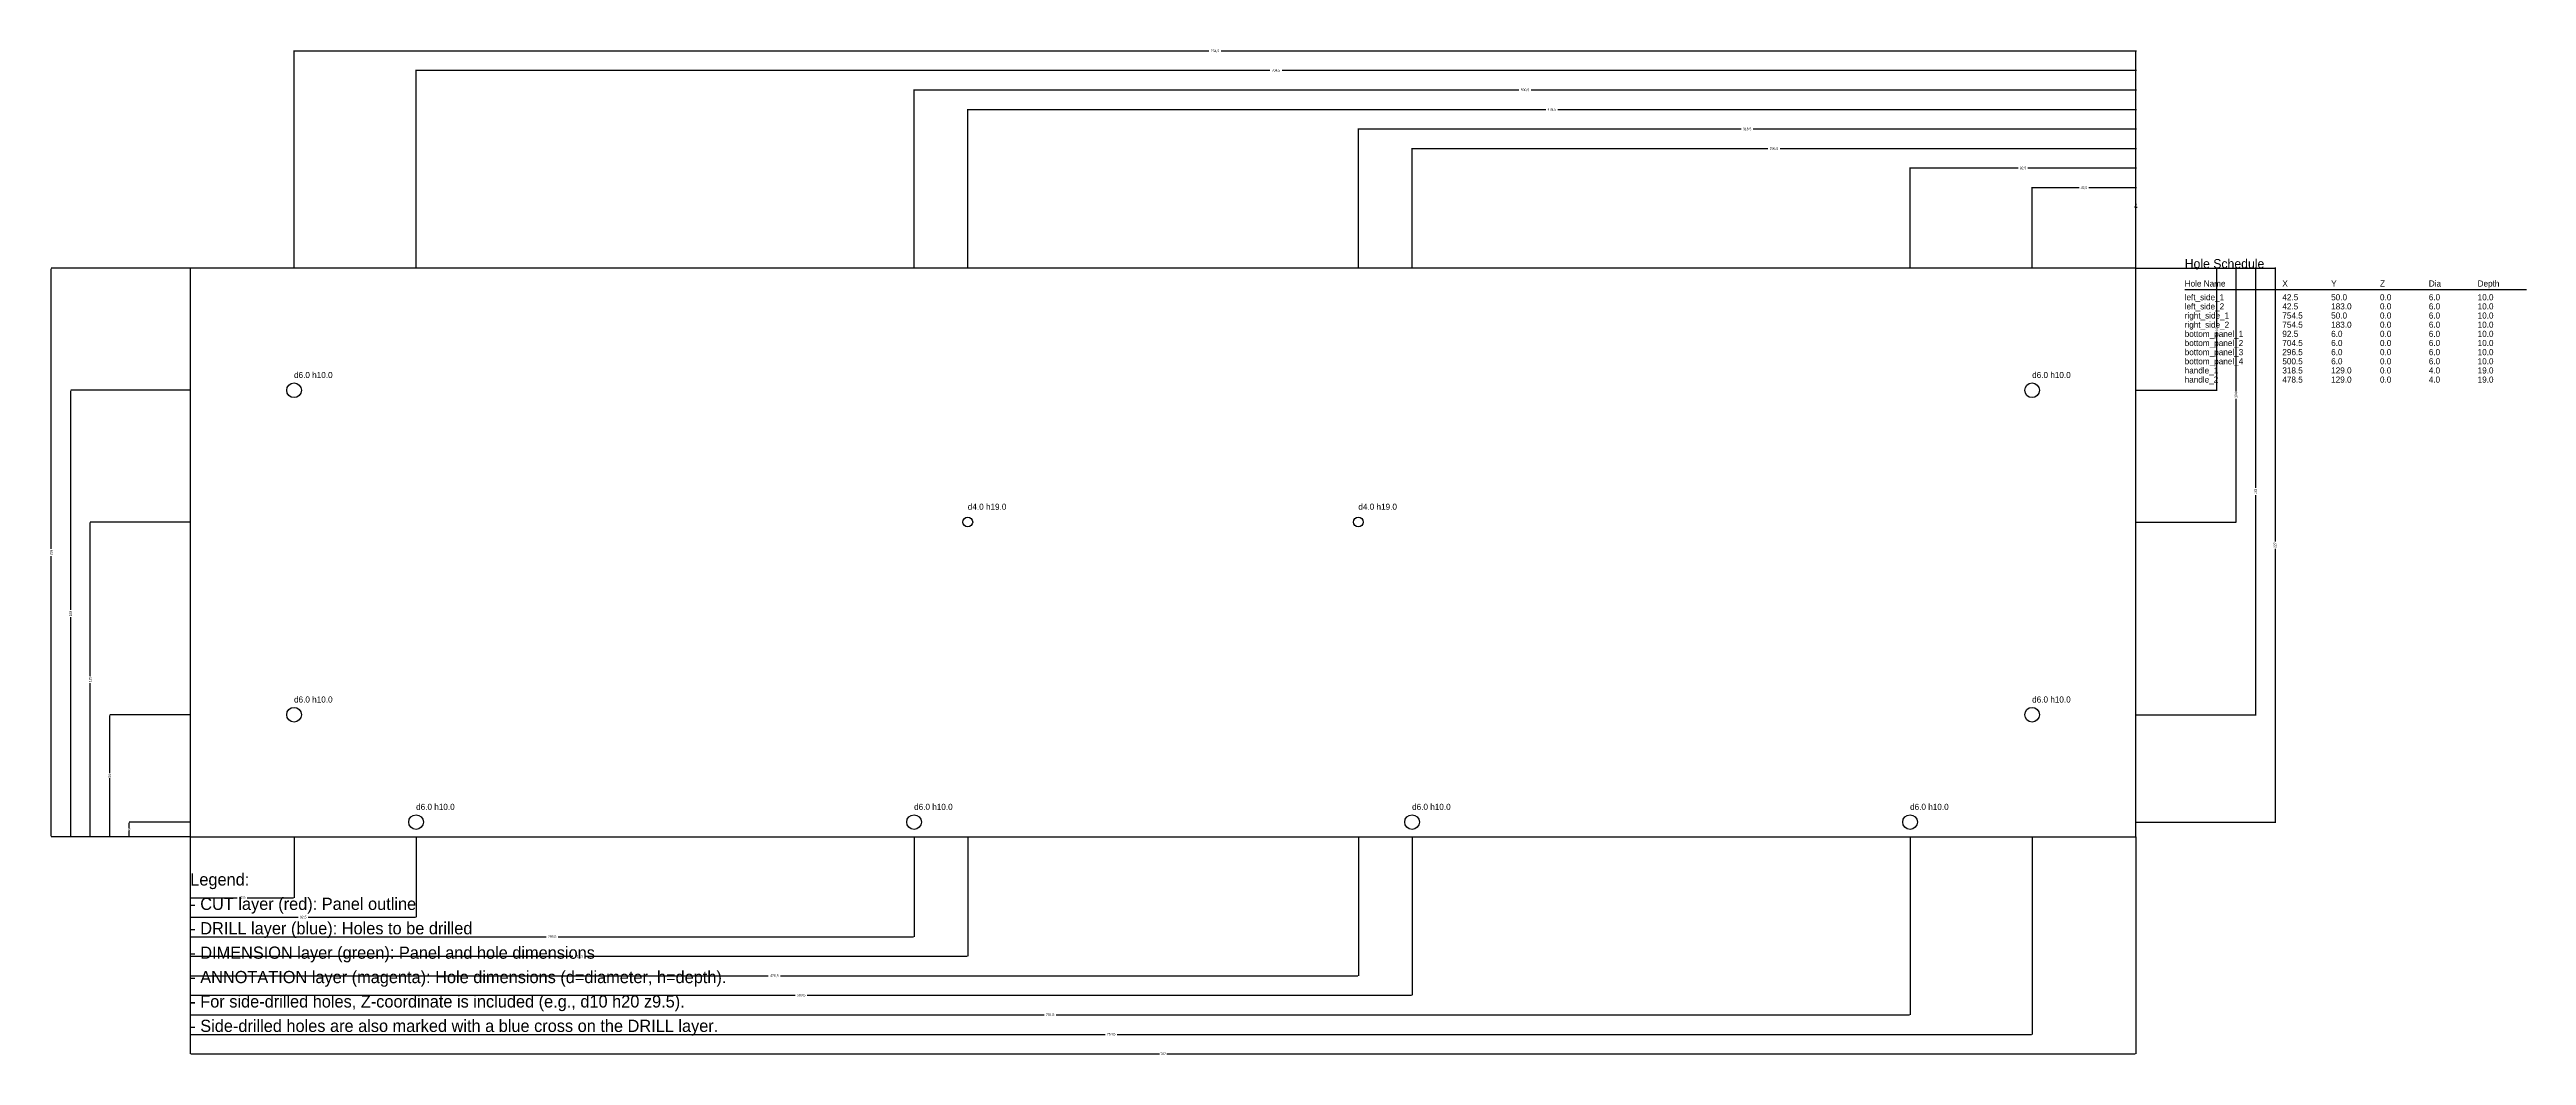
# Model space of a CAD drawing. Header units: millimetres. Extents: x -58 to 957, y -90 to 323.
import ezdxf

# ---------------------------------------------------------------- set-up
doc = ezdxf.new("R2010")
doc.units = ezdxf.units.MM
for name, color, linetype in [('ANNOTATION', 6, 'CONTINUOUS'), ('CUT', 1, 'CONTINUOUS'), ('DIMENSION', 3, 'CONTINUOUS'), ('DRILL', 5, 'CONTINUOUS')]:
    doc.layers.add(name, color=color, linetype=linetype)
doc.dimstyles.get("Standard").update_dxf_attribs({"dimtxt": 2.5, "dimasz": 2.5, "dimexe": 1.25, "dimexo": 0.625, "dimtad": 1, "dimcen": 2.5, "dimazin": 3, "dimtfac": 1, "dimtmove": 0, "dimatfit": 3})

# ---------------------------------------------------------------- blocks, each defined once
blk = doc.blocks.new('_CLOSEDFILLED')
at = {"color": 0, "linetype": 'BYBLOCK'}
blk.add_solid([(-1, 0.2), (0, 0), (-1, -0.2)], dxfattribs=at)
blk = doc.blocks.new('*D1')
for p, q in [((0, 0), (0, -25)), ((42.5, 0), (42.5, -25)), ((0.25, -25), (19.25, -25)), ((23.25, -25), (42.25, -25))]:
    blk.add_line(p, q)
at = {"layer": 'Defpoints'}
for p in [(0, 0), (42.5, 0), (0, -25)]:
    blk.add_point(p, dxfattribs=at)
at = {"layer": 'DIMENSION', "xscale": 0.25, "yscale": 0.25, "rotation": 180}
blk.add_blockref('_CLOSEDFILLED', (0, -25), dxfattribs=at)
at = {"layer": 'DIMENSION', "xscale": 0.25, "yscale": 0.25}
blk.add_blockref('_CLOSEDFILLED', (42.5, -25), dxfattribs=at)
at = {"layer": 'DIMENSION', "insert": (21.25, -25), "char_height": 1, "attachment_point": 5}
blk.add_mtext('42,5', dxfattribs=at)
blk = doc.blocks.new('*D2')
for p, q in [((0, 0), (0, -33)), ((92.5, 0), (92.5, -33)), ((0.25, -33), (44.25, -33)), ((48.25, -33), (92.25, -33))]:
    blk.add_line(p, q)
at = {"layer": 'Defpoints'}
for p in [(0, 0), (92.5, 0), (0, -33)]:
    blk.add_point(p, dxfattribs=at)
at = {"layer": 'DIMENSION', "xscale": 0.25, "yscale": 0.25, "rotation": 180}
blk.add_blockref('_CLOSEDFILLED', (0, -33), dxfattribs=at)
at = {"layer": 'DIMENSION', "xscale": 0.25, "yscale": 0.25}
blk.add_blockref('_CLOSEDFILLED', (92.5, -33), dxfattribs=at)
at = {"layer": 'DIMENSION', "insert": (46.25, -33), "char_height": 1, "attachment_point": 5}
blk.add_mtext('92,5', dxfattribs=at)
blk = doc.blocks.new('*D3')
for p, q in [((0, 0), (0, -41)), ((296.5, 0), (296.5, -41)), ((0.25, -41), (145.75, -41)), ((150.75, -41), (296.25, -41))]:
    blk.add_line(p, q)
at = {"layer": 'Defpoints'}
for p in [(0, 0), (296.5, 0), (0, -41)]:
    blk.add_point(p, dxfattribs=at)
at = {"layer": 'DIMENSION', "xscale": 0.25, "yscale": 0.25, "rotation": 180}
blk.add_blockref('_CLOSEDFILLED', (0, -41), dxfattribs=at)
at = {"layer": 'DIMENSION', "xscale": 0.25, "yscale": 0.25}
blk.add_blockref('_CLOSEDFILLED', (296.5, -41), dxfattribs=at)
at = {"layer": 'DIMENSION', "insert": (148.25, -41), "char_height": 1, "attachment_point": 5}
blk.add_mtext('296,5', dxfattribs=at)
blk = doc.blocks.new('*D4')
for p, q in [((0, 0), (0, -49)), ((318.5, 0), (318.5, -49)), ((0.25, -49), (156.75, -49)), ((161.75, -49), (318.25, -49))]:
    blk.add_line(p, q)
at = {"layer": 'Defpoints'}
for p in [(0, 0), (318.5, 0), (0, -49)]:
    blk.add_point(p, dxfattribs=at)
at = {"layer": 'DIMENSION', "xscale": 0.25, "yscale": 0.25, "rotation": 180}
blk.add_blockref('_CLOSEDFILLED', (0, -49), dxfattribs=at)
at = {"layer": 'DIMENSION', "xscale": 0.25, "yscale": 0.25}
blk.add_blockref('_CLOSEDFILLED', (318.5, -49), dxfattribs=at)
at = {"layer": 'DIMENSION', "insert": (159.25, -49), "char_height": 1, "attachment_point": 5}
blk.add_mtext('318,5', dxfattribs=at)
blk = doc.blocks.new('*D5')
for p, q in [((0, 0), (0, -57)), ((478.5, 0), (478.5, -57)), ((0.25, -57), (236.75, -57)), ((241.75, -57), (478.25, -57))]:
    blk.add_line(p, q)
at = {"layer": 'Defpoints'}
for p in [(0, 0), (478.5, 0), (0, -57)]:
    blk.add_point(p, dxfattribs=at)
at = {"layer": 'DIMENSION', "xscale": 0.25, "yscale": 0.25, "rotation": 180}
blk.add_blockref('_CLOSEDFILLED', (0, -57), dxfattribs=at)
at = {"layer": 'DIMENSION', "xscale": 0.25, "yscale": 0.25}
blk.add_blockref('_CLOSEDFILLED', (478.5, -57), dxfattribs=at)
at = {"layer": 'DIMENSION', "insert": (239.25, -57), "char_height": 1, "attachment_point": 5}
blk.add_mtext('478,5', dxfattribs=at)
blk = doc.blocks.new('*D6')
for p, q in [((0, 0), (0, -65)), ((500.5, 0), (500.5, -65)), ((0.25, -65), (247.75, -65)), ((252.75, -65), (500.25, -65))]:
    blk.add_line(p, q)
at = {"layer": 'Defpoints'}
for p in [(0, 0), (500.5, 0), (0, -65)]:
    blk.add_point(p, dxfattribs=at)
at = {"layer": 'DIMENSION', "xscale": 0.25, "yscale": 0.25, "rotation": 180}
blk.add_blockref('_CLOSEDFILLED', (0, -65), dxfattribs=at)
at = {"layer": 'DIMENSION', "xscale": 0.25, "yscale": 0.25}
blk.add_blockref('_CLOSEDFILLED', (500.5, -65), dxfattribs=at)
at = {"layer": 'DIMENSION', "insert": (250.25, -65), "char_height": 1, "attachment_point": 5}
blk.add_mtext('500,5', dxfattribs=at)
blk = doc.blocks.new('*D7')
for p, q in [((0, 0), (0, -73)), ((704.5, 0), (704.5, -73)), ((0.25, -73), (349.75, -73)), ((354.75, -73), (704.25, -73))]:
    blk.add_line(p, q)
at = {"layer": 'Defpoints'}
for p in [(0, 0), (704.5, 0), (0, -73)]:
    blk.add_point(p, dxfattribs=at)
at = {"layer": 'DIMENSION', "xscale": 0.25, "yscale": 0.25, "rotation": 180}
blk.add_blockref('_CLOSEDFILLED', (0, -73), dxfattribs=at)
at = {"layer": 'DIMENSION', "xscale": 0.25, "yscale": 0.25}
blk.add_blockref('_CLOSEDFILLED', (704.5, -73), dxfattribs=at)
at = {"layer": 'DIMENSION', "insert": (352.25, -73), "char_height": 1, "attachment_point": 5}
blk.add_mtext('704,5', dxfattribs=at)
blk = doc.blocks.new('*D8')
for p, q in [((0, 0), (0, -81)), ((754.5, 0), (754.5, -81)), ((0.25, -81), (374.75, -81)), ((379.75, -81), (754.25, -81))]:
    blk.add_line(p, q)
at = {"layer": 'Defpoints'}
for p in [(0, 0), (754.5, 0), (0, -81)]:
    blk.add_point(p, dxfattribs=at)
at = {"layer": 'DIMENSION', "xscale": 0.25, "yscale": 0.25, "rotation": 180}
blk.add_blockref('_CLOSEDFILLED', (0, -81), dxfattribs=at)
at = {"layer": 'DIMENSION', "xscale": 0.25, "yscale": 0.25}
blk.add_blockref('_CLOSEDFILLED', (754.5, -81), dxfattribs=at)
at = {"layer": 'DIMENSION', "insert": (377.25, -81), "char_height": 1, "attachment_point": 5}
blk.add_mtext('754,5', dxfattribs=at)
blk = doc.blocks.new('*D9')
for p, q in [((0, 0), (0, -89)), ((797, 0), (797, -89)), ((0.25, -89), (397, -89)), ((400, -89), (796.75, -89))]:
    blk.add_line(p, q)
at = {"layer": 'Defpoints'}
for p in [(0, 0), (797, 0), (0, -89)]:
    blk.add_point(p, dxfattribs=at)
at = {"layer": 'DIMENSION', "xscale": 0.25, "yscale": 0.25, "rotation": 180}
blk.add_blockref('_CLOSEDFILLED', (0, -89), dxfattribs=at)
at = {"layer": 'DIMENSION', "xscale": 0.25, "yscale": 0.25}
blk.add_blockref('_CLOSEDFILLED', (797, -89), dxfattribs=at)
at = {"layer": 'DIMENSION', "insert": (398.5, -89), "char_height": 1, "attachment_point": 5}
blk.add_mtext('797', dxfattribs=at)
blk = doc.blocks.new('*D10')
for p, q in [((796.75, 258), (796.5, 258)), ((797, 233), (797, 258)), ((797, 233), (797, 258)), ((797, 258), (797, 258)), ((797.25, 258), (797.5, 258))]:
    blk.add_line(p, q)
at = {"layer": 'Defpoints'}
for p in [(797, 258), (797, 233), (797, 233)]:
    blk.add_point(p, dxfattribs=at)
at = {"layer": 'DIMENSION', "xscale": 0.25, "yscale": 0.25}
blk.add_blockref('_CLOSEDFILLED', (797, 258), dxfattribs=at)
at = {"layer": 'DIMENSION', "xscale": 0.25, "yscale": 0.25, "rotation": 180}
blk.add_blockref('_CLOSEDFILLED', (797, 258), dxfattribs=at)
at = {"layer": 'DIMENSION', "insert": (797, 259.125), "char_height": 1, "attachment_point": 5}
blk.add_mtext('0', dxfattribs=at)
blk = doc.blocks.new('*D11')
for p, q in [((773.75, 266), (754.25, 266)), ((754.5, 233), (754.5, 266)), ((797.25, 266), (777.75, 266)), ((797, 233), (797, 266))]:
    blk.add_line(p, q)
at = {"layer": 'Defpoints'}
for p in [(797, 266), (754.5, 233), (797, 233)]:
    blk.add_point(p, dxfattribs=at)
at = {"layer": 'DIMENSION', "xscale": 0.25, "yscale": 0.25}
blk.add_blockref('_CLOSEDFILLED', (754.5, 266), dxfattribs=at)
at = {"layer": 'DIMENSION', "xscale": 0.25, "yscale": 0.25, "rotation": 180}
blk.add_blockref('_CLOSEDFILLED', (797, 266), dxfattribs=at)
at = {"layer": 'DIMENSION', "insert": (775.75, 266), "char_height": 1, "attachment_point": 5}
blk.add_mtext('42,5', dxfattribs=at)
blk = doc.blocks.new('*D12')
for p, q in [((748.75, 274), (704.25, 274)), ((704.5, 233), (704.5, 274)), ((797.25, 274), (752.75, 274)), ((797, 233), (797, 274))]:
    blk.add_line(p, q)
at = {"layer": 'Defpoints'}
for p in [(797, 274), (704.5, 233), (797, 233)]:
    blk.add_point(p, dxfattribs=at)
at = {"layer": 'DIMENSION', "xscale": 0.25, "yscale": 0.25}
blk.add_blockref('_CLOSEDFILLED', (704.5, 274), dxfattribs=at)
at = {"layer": 'DIMENSION', "xscale": 0.25, "yscale": 0.25, "rotation": 180}
blk.add_blockref('_CLOSEDFILLED', (797, 274), dxfattribs=at)
at = {"layer": 'DIMENSION', "insert": (750.75, 274), "char_height": 1, "attachment_point": 5}
blk.add_mtext('92,5', dxfattribs=at)
blk = doc.blocks.new('*D13')
for p, q in [((646.25, 282), (500.25, 282)), ((500.5, 233), (500.5, 282)), ((797.25, 282), (651.25, 282)), ((797, 233), (797, 282))]:
    blk.add_line(p, q)
at = {"layer": 'Defpoints'}
for p in [(797, 282), (500.5, 233), (797, 233)]:
    blk.add_point(p, dxfattribs=at)
at = {"layer": 'DIMENSION', "xscale": 0.25, "yscale": 0.25}
blk.add_blockref('_CLOSEDFILLED', (500.5, 282), dxfattribs=at)
at = {"layer": 'DIMENSION', "xscale": 0.25, "yscale": 0.25, "rotation": 180}
blk.add_blockref('_CLOSEDFILLED', (797, 282), dxfattribs=at)
at = {"layer": 'DIMENSION', "insert": (648.75, 282), "char_height": 1, "attachment_point": 5}
blk.add_mtext('296,5', dxfattribs=at)
blk = doc.blocks.new('*D14')
for p, q in [((635.25, 290), (478.25, 290)), ((478.5, 233), (478.5, 290)), ((797.25, 290), (640.25, 290)), ((797, 233), (797, 290))]:
    blk.add_line(p, q)
at = {"layer": 'Defpoints'}
for p in [(797, 290), (478.5, 233), (797, 233)]:
    blk.add_point(p, dxfattribs=at)
at = {"layer": 'DIMENSION', "xscale": 0.25, "yscale": 0.25}
blk.add_blockref('_CLOSEDFILLED', (478.5, 290), dxfattribs=at)
at = {"layer": 'DIMENSION', "xscale": 0.25, "yscale": 0.25, "rotation": 180}
blk.add_blockref('_CLOSEDFILLED', (797, 290), dxfattribs=at)
at = {"layer": 'DIMENSION', "insert": (637.75, 290), "char_height": 1, "attachment_point": 5}
blk.add_mtext('318,5', dxfattribs=at)
blk = doc.blocks.new('*D15')
for p, q in [((555.25, 298), (318.25, 298)), ((318.5, 233), (318.5, 298)), ((797.25, 298), (560.25, 298)), ((797, 233), (797, 298))]:
    blk.add_line(p, q)
at = {"layer": 'Defpoints'}
for p in [(797, 298), (318.5, 233), (797, 233)]:
    blk.add_point(p, dxfattribs=at)
at = {"layer": 'DIMENSION', "xscale": 0.25, "yscale": 0.25}
blk.add_blockref('_CLOSEDFILLED', (318.5, 298), dxfattribs=at)
at = {"layer": 'DIMENSION', "xscale": 0.25, "yscale": 0.25, "rotation": 180}
blk.add_blockref('_CLOSEDFILLED', (797, 298), dxfattribs=at)
at = {"layer": 'DIMENSION', "insert": (557.75, 298), "char_height": 1, "attachment_point": 5}
blk.add_mtext('478,5', dxfattribs=at)
blk = doc.blocks.new('*D16')
for p, q in [((544.25, 306), (296.25, 306)), ((296.5, 233), (296.5, 306)), ((797.25, 306), (549.25, 306)), ((797, 233), (797, 306))]:
    blk.add_line(p, q)
at = {"layer": 'Defpoints'}
for p in [(797, 306), (296.5, 233), (797, 233)]:
    blk.add_point(p, dxfattribs=at)
at = {"layer": 'DIMENSION', "xscale": 0.25, "yscale": 0.25}
blk.add_blockref('_CLOSEDFILLED', (296.5, 306), dxfattribs=at)
at = {"layer": 'DIMENSION', "xscale": 0.25, "yscale": 0.25, "rotation": 180}
blk.add_blockref('_CLOSEDFILLED', (797, 306), dxfattribs=at)
at = {"layer": 'DIMENSION', "insert": (546.75, 306), "char_height": 1, "attachment_point": 5}
blk.add_mtext('500,5', dxfattribs=at)
blk = doc.blocks.new('*D17')
for p, q in [((442.25, 314), (92.25, 314)), ((92.5, 233), (92.5, 314)), ((797.25, 314), (447.25, 314)), ((797, 233), (797, 314))]:
    blk.add_line(p, q)
at = {"layer": 'Defpoints'}
for p in [(797, 314), (92.5, 233), (797, 233)]:
    blk.add_point(p, dxfattribs=at)
at = {"layer": 'DIMENSION', "xscale": 0.25, "yscale": 0.25}
blk.add_blockref('_CLOSEDFILLED', (92.5, 314), dxfattribs=at)
at = {"layer": 'DIMENSION', "xscale": 0.25, "yscale": 0.25, "rotation": 180}
blk.add_blockref('_CLOSEDFILLED', (797, 314), dxfattribs=at)
at = {"layer": 'DIMENSION', "insert": (444.75, 314), "char_height": 1, "attachment_point": 5}
blk.add_mtext('704,5', dxfattribs=at)
blk = doc.blocks.new('*D18')
for p, q in [((417.25, 322), (42.25, 322)), ((42.5, 233), (42.5, 322)), ((797.25, 322), (422.25, 322)), ((797, 233), (797, 322))]:
    blk.add_line(p, q)
at = {"layer": 'Defpoints'}
for p in [(797, 322), (42.5, 233), (797, 233)]:
    blk.add_point(p, dxfattribs=at)
at = {"layer": 'DIMENSION', "xscale": 0.25, "yscale": 0.25}
blk.add_blockref('_CLOSEDFILLED', (42.5, 322), dxfattribs=at)
at = {"layer": 'DIMENSION', "xscale": 0.25, "yscale": 0.25, "rotation": 180}
blk.add_blockref('_CLOSEDFILLED', (797, 322), dxfattribs=at)
at = {"layer": 'DIMENSION', "insert": (419.75, 322), "char_height": 1, "attachment_point": 5}
blk.add_mtext('754,5', dxfattribs=at)
blk = doc.blocks.new('*D19')
for p, q in [((0, 6), (-25, 6)), ((-25, 3.5), (-25, 5.75)), ((-25, 0.25), (-25, 2.5)), ((0, 0), (-25, 0))]:
    blk.add_line(p, q)
at = {"layer": 'Defpoints'}
for p in [(-25, 0), (0, 6), (0, 0)]:
    blk.add_point(p, dxfattribs=at)
at = {"layer": 'DIMENSION', "xscale": 0.25, "yscale": 0.25}
for p, rotation in [((-25, 6), 90), ((-25, 0), 270)]:
    blk.add_blockref('_CLOSEDFILLED', p, dxfattribs=dict(at, rotation=rotation))
at = {"layer": 'DIMENSION', "insert": (-25, 3), "char_height": 1, "attachment_point": 5, "rotation": 90}
blk.add_mtext('6', dxfattribs=at)
blk = doc.blocks.new('*D20')
for p, q in [((0, 50), (-33, 50)), ((-33, 26), (-33, 49.75)), ((-33, 0.25), (-33, 24)), ((0, 0), (-33, 0))]:
    blk.add_line(p, q)
at = {"layer": 'Defpoints'}
for p in [(0, 50), (-33, 0), (0, 0)]:
    blk.add_point(p, dxfattribs=at)
at = {"layer": 'DIMENSION', "xscale": 0.25, "yscale": 0.25}
for p, rotation in [((-33, 50), 90), ((-33, 0), 270)]:
    blk.add_blockref('_CLOSEDFILLED', p, dxfattribs=dict(at, rotation=rotation))
at = {"layer": 'DIMENSION', "insert": (-33, 25), "char_height": 1, "attachment_point": 5, "rotation": 90}
blk.add_mtext('50', dxfattribs=at)
blk = doc.blocks.new('*D21')
for p, q in [((0, 129), (-41, 129)), ((-41, 66), (-41, 128.75)), ((-41, 0.25), (-41, 63)), ((0, 0), (-41, 0))]:
    blk.add_line(p, q)
at = {"layer": 'Defpoints'}
for p in [(0, 129), (-41, 0), (0, 0)]:
    blk.add_point(p, dxfattribs=at)
at = {"layer": 'DIMENSION', "xscale": 0.25, "yscale": 0.25}
for p, rotation in [((-41, 129), 90), ((-41, 0), 270)]:
    blk.add_blockref('_CLOSEDFILLED', p, dxfattribs=dict(at, rotation=rotation))
at = {"layer": 'DIMENSION', "insert": (-41, 64.5), "char_height": 1, "attachment_point": 5, "rotation": 90}
blk.add_mtext('129', dxfattribs=at)
blk = doc.blocks.new('*D22')
for p, q in [((0, 183), (-49, 183)), ((-49, 93), (-49, 182.75)), ((-49, 0.25), (-49, 90)), ((0, 0), (-49, 0))]:
    blk.add_line(p, q)
at = {"layer": 'Defpoints'}
for p in [(0, 183), (-49, 0), (0, 0)]:
    blk.add_point(p, dxfattribs=at)
at = {"layer": 'DIMENSION', "xscale": 0.25, "yscale": 0.25}
for p, rotation in [((-49, 183), 90), ((-49, 0), 270)]:
    blk.add_blockref('_CLOSEDFILLED', p, dxfattribs=dict(at, rotation=rotation))
at = {"layer": 'DIMENSION', "insert": (-49, 91.5), "char_height": 1, "attachment_point": 5, "rotation": 90}
blk.add_mtext('183', dxfattribs=at)
blk = doc.blocks.new('*D23')
for p, q in [((0, 233), (-57, 233)), ((-57, 118), (-57, 232.75)), ((-57, 0.25), (-57, 115)), ((0, 0), (-57, 0))]:
    blk.add_line(p, q)
at = {"layer": 'Defpoints'}
for p in [(0, 233), (-57, 0), (0, 0)]:
    blk.add_point(p, dxfattribs=at)
at = {"layer": 'DIMENSION', "xscale": 0.25, "yscale": 0.25}
for p, rotation in [((-57, 233), 90), ((-57, 0), 270)]:
    blk.add_blockref('_CLOSEDFILLED', p, dxfattribs=dict(at, rotation=rotation))
at = {"layer": 'DIMENSION', "insert": (-57, 116.5), "char_height": 1, "attachment_point": 5, "rotation": 90}
blk.add_mtext('233', dxfattribs=at)
blk = doc.blocks.new('*D24')
for p, q in [((822, 233.25), (822, 233.5)), ((797, 233), (822, 233)), ((797, 233), (822, 233)), ((822, 233), (822, 233)), ((822, 232.75), (822, 232.5))]:
    blk.add_line(p, q)
at = {"layer": 'Defpoints'}
for p in [(797, 233), (797, 233), (822, 233)]:
    blk.add_point(p, dxfattribs=at)
at = {"layer": 'DIMENSION', "xscale": 0.25, "yscale": 0.25}
for rotation in [270, 90]:
    blk.add_blockref('_CLOSEDFILLED', (822, 233), dxfattribs=dict(at, rotation=rotation))
at = {"layer": 'DIMENSION', "insert": (820.875, 233), "char_height": 1, "attachment_point": 5, "rotation": 90}
blk.add_mtext('0', dxfattribs=at)
blk = doc.blocks.new('*D25')
for p, q in [((797, 233), (830, 233)), ((830, 233.25), (830, 209)), ((830, 207), (830, 182.75)), ((797, 183), (830, 183))]:
    blk.add_line(p, q)
at = {"layer": 'Defpoints'}
for p in [(797, 233), (830, 233), (797, 183)]:
    blk.add_point(p, dxfattribs=at)
at = {"layer": 'DIMENSION', "xscale": 0.25, "yscale": 0.25}
for p, rotation in [((830, 233), 270), ((830, 183), 90)]:
    blk.add_blockref('_CLOSEDFILLED', p, dxfattribs=dict(at, rotation=rotation))
at = {"layer": 'DIMENSION', "insert": (830, 208), "char_height": 1, "attachment_point": 5, "rotation": 90}
blk.add_mtext('50', dxfattribs=at)
blk = doc.blocks.new('*D26')
for p, q in [((797, 233), (838, 233)), ((838, 233.25), (838, 182.5)), ((838, 179.5), (838, 128.75)), ((797, 129), (838, 129))]:
    blk.add_line(p, q)
at = {"layer": 'Defpoints'}
for p in [(797, 233), (838, 233), (797, 129)]:
    blk.add_point(p, dxfattribs=at)
at = {"layer": 'DIMENSION', "xscale": 0.25, "yscale": 0.25}
for p, rotation in [((838, 233), 270), ((838, 129), 90)]:
    blk.add_blockref('_CLOSEDFILLED', p, dxfattribs=dict(at, rotation=rotation))
at = {"layer": 'DIMENSION', "insert": (838, 181), "char_height": 1, "attachment_point": 5, "rotation": 90}
blk.add_mtext('104', dxfattribs=at)
blk = doc.blocks.new('*D27')
for p, q in [((797, 233), (846, 233)), ((846, 233.25), (846, 143)), ((846, 140), (846, 49.75)), ((797, 50), (846, 50))]:
    blk.add_line(p, q)
at = {"layer": 'Defpoints'}
for p in [(797, 233), (846, 233), (797, 50)]:
    blk.add_point(p, dxfattribs=at)
at = {"layer": 'DIMENSION', "xscale": 0.25, "yscale": 0.25}
for p, rotation in [((846, 233), 270), ((846, 50), 90)]:
    blk.add_blockref('_CLOSEDFILLED', p, dxfattribs=dict(at, rotation=rotation))
at = {"layer": 'DIMENSION', "insert": (846, 141.5), "char_height": 1, "attachment_point": 5, "rotation": 90}
blk.add_mtext('183', dxfattribs=at)
blk = doc.blocks.new('*D28')
for p, q in [((797, 233), (854, 233)), ((854, 233.25), (854, 121)), ((854, 118), (854, 5.75)), ((797, 6), (854, 6))]:
    blk.add_line(p, q)
at = {"layer": 'Defpoints'}
for p in [(797, 233), (854, 233), (797, 6)]:
    blk.add_point(p, dxfattribs=at)
at = {"layer": 'DIMENSION', "xscale": 0.25, "yscale": 0.25}
for p, rotation in [((854, 233), 270), ((854, 6), 90)]:
    blk.add_blockref('_CLOSEDFILLED', p, dxfattribs=dict(at, rotation=rotation))
at = {"layer": 'DIMENSION', "insert": (854, 119.5), "char_height": 1, "attachment_point": 5, "rotation": 90}
blk.add_mtext('227', dxfattribs=at)

msp = doc.modelspace()

# ---------------------------------------------------------------- linework, layer by layer
at = {"layer": 'ANNOTATION'}
msp.add_line((817, 224.25), (957, 224.25), dxfattribs=at)
at = {"layer": 'CUT'}
msp.add_lwpolyline([(0, 0), (797, 0), (797, 233), (0, 233)], close=True, dxfattribs=at)
at = {"layer": 'DRILL'}
for points in [[(39.5, 183), (39.7284, 184.148), (40.3787, 185.121), (41.3519, 185.772), (42.5, 186), (43.648, 185.772), (44.6213, 185.121), (45.2716, 184.148), (45.5, 183), (45.2716, 181.852), (44.6213, 180.879), (43.648, 180.228), (42.5, 180), (41.3519, 180.228), (40.3787, 180.879), (39.7284, 181.852)], [(751.5, 183), (751.728, 184.148), (752.379, 185.121), (753.352, 185.772), (754.5, 186), (755.648, 185.772), (756.621, 185.121), (757.272, 184.148), (757.5, 183), (757.272, 181.852), (756.621, 180.879), (755.648, 180.228), (754.5, 180), (753.352, 180.228), (752.379, 180.879), (751.728, 181.852)], [(316.5, 129), (316.652, 129.765), (317.086, 130.414), (317.735, 130.848), (318.5, 131), (319.265, 130.848), (319.914, 130.414), (320.348, 129.765), (320.5, 129), (320.348, 128.235), (319.914, 127.586), (319.265, 127.152), (318.5, 127), (317.735, 127.152), (317.086, 127.586), (316.652, 128.235)], [(476.5, 129), (476.652, 129.765), (477.086, 130.414), (477.735, 130.848), (478.5, 131), (479.265, 130.848), (479.914, 130.414), (480.348, 129.765), (480.5, 129), (480.348, 128.235), (479.914, 127.586), (479.265, 127.152), (478.5, 127), (477.735, 127.152), (477.086, 127.586), (476.652, 128.235)], [(39.5, 50), (39.7284, 51.148), (40.3787, 52.1213), (41.3519, 52.7716), (42.5, 53), (43.648, 52.7716), (44.6213, 52.1213), (45.2716, 51.148), (45.5, 50), (45.2716, 48.8519), (44.6213, 47.8787), (43.648, 47.2284), (42.5, 47), (41.3519, 47.2284), (40.3787, 47.8787), (39.7284, 48.8519)], [(751.5, 50), (751.728, 51.148), (752.379, 52.1213), (753.352, 52.7716), (754.5, 53), (755.648, 52.7716), (756.621, 52.1213), (757.272, 51.148), (757.5, 50), (757.272, 48.8519), (756.621, 47.8787), (755.648, 47.2284), (754.5, 47), (753.352, 47.2284), (752.379, 47.8787), (751.728, 48.8519)], [(89.5, 6), (89.7284, 7.14805), (90.3787, 8.12132), (91.3519, 8.77164), (92.5, 9), (93.648, 8.77164), (94.6213, 8.12132), (95.2716, 7.14805), (95.5, 6), (95.2716, 4.85195), (94.6213, 3.87868), (93.648, 3.22836), (92.5, 3), (91.3519, 3.22836), (90.3787, 3.87868), (89.7284, 4.85195)], [(293.5, 6), (293.728, 7.14805), (294.379, 8.12132), (295.352, 8.77164), (296.5, 9), (297.648, 8.77164), (298.621, 8.12132), (299.272, 7.14805), (299.5, 6), (299.272, 4.85195), (298.621, 3.87868), (297.648, 3.22836), (296.5, 3), (295.352, 3.22836), (294.379, 3.87868), (293.728, 4.85195)], [(497.5, 6), (497.728, 7.14805), (498.379, 8.12132), (499.352, 8.77164), (500.5, 9), (501.648, 8.77164), (502.621, 8.12132), (503.272, 7.14805), (503.5, 6), (503.272, 4.85195), (502.621, 3.87868), (501.648, 3.22836), (500.5, 3), (499.352, 3.22836), (498.379, 3.87868), (497.728, 4.85195)], [(701.5, 6), (701.728, 7.14805), (702.379, 8.12132), (703.352, 8.77164), (704.5, 9), (705.648, 8.77164), (706.621, 8.12132), (707.272, 7.14805), (707.5, 6), (707.272, 4.85195), (706.621, 3.87868), (705.648, 3.22836), (704.5, 3), (703.352, 3.22836), (702.379, 3.87868), (701.728, 4.85195)]]:
    msp.add_lwpolyline(points, close=True, dxfattribs=at)

# ---------------------------------------------------------------- texts
at = {"layer": 'ANNOTATION'}
for s, height, p in [('Hole Schedule', 3.75, (817, 233)), ('Hole Name', 2.5, (817, 225.5)), ('X', 2.5, (857, 225.5)), ('Y', 2.5, (877, 225.5)), ('Z', 2.5, (897, 225.5)), ('Dia', 2.5, (917, 225.5)), ('Depth', 2.5, (937, 225.5)), ('right_side_1', 2.5, (817, 212.375)), ('left_side_1', 2.5, (817, 219.875)), ('left_side_2', 2.5, (817, 216.125)), ('42.5', 2.5, (857, 219.875)), ('42.5', 2.5, (857, 216.125)), ('754.5', 2.5, (857, 212.375)), ('50.0', 2.5, (877, 219.875)), ('50.0', 2.5, (877, 212.375)), ('183.0', 2.5, (877, 216.125)), ('0.0', 2.5, (897, 219.875)), ('0.0', 2.5, (897, 216.125)), ('0.0', 2.5, (897, 212.375)), ('6.0', 2.5, (917, 219.875)), ('6.0', 2.5, (917, 216.125)), ('6.0', 2.5, (917, 212.375)), ('10.0', 2.5, (937, 219.875)), ('10.0', 2.5, (937, 216.125)), ('10.0', 2.5, (937, 212.375)), ('bottom_panel_1', 2.5, (817, 204.875)), ('bottom_panel_2', 2.5, (817, 201.125)), ('right_side_2', 2.5, (817, 208.625)), ('92.5', 2.5, (857, 204.875)), ('754.5', 2.5, (857, 208.625)), ('704.5', 2.5, (857, 201.125)), ('6.0', 2.5, (877, 204.875)), ('6.0', 2.5, (877, 201.125)), ('183.0', 2.5, (877, 208.625)), ('0.0', 2.5, (897, 208.625)), ('0.0', 2.5, (897, 204.875)), ('0.0', 2.5, (897, 201.125)), ('6.0', 2.5, (917, 208.625)), ('6.0', 2.5, (917, 204.875)), ('6.0', 2.5, (917, 201.125)), ('10.0', 2.5, (937, 208.625)), ('10.0', 2.5, (937, 204.875)), ('10.0', 2.5, (937, 201.125)), ('bottom_panel_3', 2.5, (817, 197.375)), ('bottom_panel_4', 2.5, (817, 193.625)), ('500.5', 2.5, (857, 193.625)), ('296.5', 2.5, (857, 197.375)), ('6.0', 2.5, (877, 197.375)), ('6.0', 2.5, (877, 193.625)), ('0.0', 2.5, (897, 197.375)), ('0.0', 2.5, (897, 193.625)), ('6.0', 2.5, (917, 197.375)), ('6.0', 2.5, (917, 193.625)), ('10.0', 2.5, (937, 197.375)), ('10.0', 2.5, (937, 193.625)), ('d6.0 h10.0', 2.5, (42.5, 188)), ('d6.0 h10.0', 2.5, (754.5, 188)), ('handle_1', 2.5, (817, 189.875)), ('handle_2', 2.5, (817, 186.125)), ('478.5', 2.5, (857, 186.125)), ('318.5', 2.5, (857, 189.875)), ('129.0', 2.5, (877, 189.875)), ('129.0', 2.5, (877, 186.125)), ('0.0', 2.5, (897, 189.875)), ('0.0', 2.5, (897, 186.125)), ('4.0', 2.5, (917, 189.875)), ('4.0', 2.5, (917, 186.125)), ('19.0', 2.5, (937, 189.875)), ('19.0', 2.5, (937, 186.125)), ('d4.0 h19.0', 2.5, (318.5, 134)), ('d4.0 h19.0', 2.5, (478.5, 134)), ('d6.0 h10.0', 2.5, (42.5, 55)), ('d6.0 h10.0', 2.5, (754.5, 55)), ('d6.0 h10.0', 2.5, (92.5, 11)), ('d6.0 h10.0', 2.5, (296.5, 11)), ('d6.0 h10.0', 2.5, (500.5, 11)), ('d6.0 h10.0', 2.5, (704.5, 11)), ('Legend:', 5, (0, -20)), ('- CUT layer (red): Panel outline', 5, (0, -30)), ('- DRILL layer (blue): Holes to be drilled', 5, (0, -40)), ('- DIMENSION layer (green): Panel and hole dimensions', 5, (0, -50)), ('- ANNOTATION layer (magenta): Hole dimensions (d=diameter, h=depth).', 5, (0, -60)), ('- For side-drilled holes, Z-coordinate is included (e.g., d10 h20 z9.5).', 5, (0, -70)), ('- Side-drilled holes are also marked with a blue cross on the DRILL layer.', 5, (0, -80))]:
    msp.add_text(s, height=height, dxfattribs=at).set_placement(p)

# ---------------------------------------------------------------- dimensions: what is measured, and where the dimension line sits
at = {"layer": 'DIMENSION'}
for base, p1, p2, picture, middle in [((797, 322), (797, 233), (42.5, 233), '*D18', (419.75, 322)), ((797, 314), (797, 233), (92.5, 233), '*D17', (444.75, 314)), ((797, 306), (797, 233), (296.5, 233), '*D16', (546.75, 306)), ((797, 298), (797, 233), (318.5, 233), '*D15', (557.75, 298)), ((797, 290), (797, 233), (478.5, 233), '*D14', (637.75, 290)), ((797, 282), (797, 233), (500.5, 233), '*D13', (648.75, 282)), ((797, 274), (797, 233), (704.5, 233), '*D12', (750.75, 274)), ((797, 266), (797, 233), (754.5, 233), '*D11', (775.75, 266)), ((797, 258), (797, 233), (797, 233), '*D10', (797, 259.125)), ((0, -25), (0, 0), (42.5, 0), '*D1', (21.25, -25)), ((0, -33), (0, 0), (92.5, 0), '*D2', (46.25, -33)), ((0, -41), (0, 0), (296.5, 0), '*D3', (148.25, -41)), ((0, -49), (0, 0), (318.5, 0), '*D4', (159.25, -49)), ((0, -57), (0, 0), (478.5, 0), '*D5', (239.25, -57)), ((0, -65), (0, 0), (500.5, 0), '*D6', (250.25, -65)), ((0, -73), (0, 0), (704.5, 0), '*D7', (352.25, -73)), ((0, -81), (0, 0), (754.5, 0), '*D8', (377.25, -81)), ((0, -89), (0, 0), (797, 0), '*D9', (398.5, -89))]:
    dim = msp.add_linear_dim(base=base, p1=p1, p2=p2, dimstyle='Standard', dxfattribs=at)
    dim.commit()
    dim.dimension.update_dxf_attribs({"geometry": picture, "text_midpoint": middle})
for base, p1, p2, picture, middle in [((822, 233), (797, 233), (797, 233), '*D24', (820.875, 233)), ((-57, 0), (0, 0), (0, 233), '*D23', (-57, 116.5)), ((830, 233), (797, 233), (797, 183), '*D25', (830, 208)), ((838, 233), (797, 233), (797, 129), '*D26', (838, 181)), ((846, 233), (797, 233), (797, 50), '*D27', (846, 141.5)), ((854, 233), (797, 233), (797, 6), '*D28', (854, 119.5)), ((-49, 0), (0, 0), (0, 183), '*D22', (-49, 91.5)), ((-41, 0), (0, 0), (0, 129), '*D21', (-41, 64.5)), ((-33, 0), (0, 0), (0, 50), '*D20', (-33, 25)), ((-25, 0), (0, 0), (0, 6), '*D19', (-25, 3))]:
    dim = msp.add_linear_dim(base=base, p1=p1, p2=p2, angle=90, dimstyle='Standard', dxfattribs=at)
    dim.commit()
    dim.dimension.update_dxf_attribs({"geometry": picture, "text_midpoint": middle})

doc.saveas('drawing.dxf')
